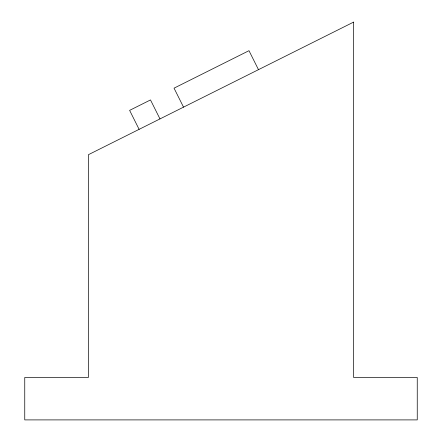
<?xml version="1.0" encoding="UTF-8"?>
<svg xmlns="http://www.w3.org/2000/svg" width="442" height="442" viewBox="0 0 442 442"><rect width="100%" height="100%" fill="white"/><g stroke="black" fill="none" stroke-linecap="round" stroke-linejoin="round"><path stroke-width="0.66" d="M258.476 69.659L248.99 50.686L174.032 88.162L183.524 107.141M159.976 118.909L150.49 99.936L129.622 110.367L139.108 129.346M353.6 22.1L88.4 154.7L88.4 377.468L24.752 377.468L24.752 419.9L417.248 419.9L417.248 377.468L353.6 377.468L353.6 22.1"/></g></svg>
